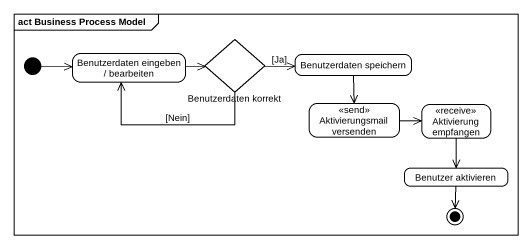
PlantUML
@startuml
mainframe act Business Process Model
hide empty description
state "Benutzerdaten eingeben / bearbeiten" as Benutzerdaten_eingeben
state "Benutzerdaten korrekt" as Benutzerdaten_korrekt <<choice>>
state "Benutzerdaten speichern" as Benutzerdaten_speichern
state "Aktivierungsmail versenden" as Aktivierungsmail_versenden <<send>>
state "Aktivierung empfangen" as Aktivierung_empfangen <<receive>>
state "Benutzer aktivieren" as Benutzer_aktivieren
[*] -right-> Benutzerdaten_eingeben
Benutzerdaten_eingeben -right-> Benutzerdaten_korrekt
Benutzerdaten_korrekt -left-> Benutzerdaten_eingeben : [Nein]
Benutzerdaten_korrekt -right-> Benutzerdaten_speichern : [Ja]
Benutzerdaten_speichern --> Aktivierungsmail_versenden
Aktivierungsmail_versenden -right-> Aktivierung_empfangen
Aktivierung_empfangen --> Benutzer_aktivieren
Benutzer_aktivieren --> [*]
@enduml
